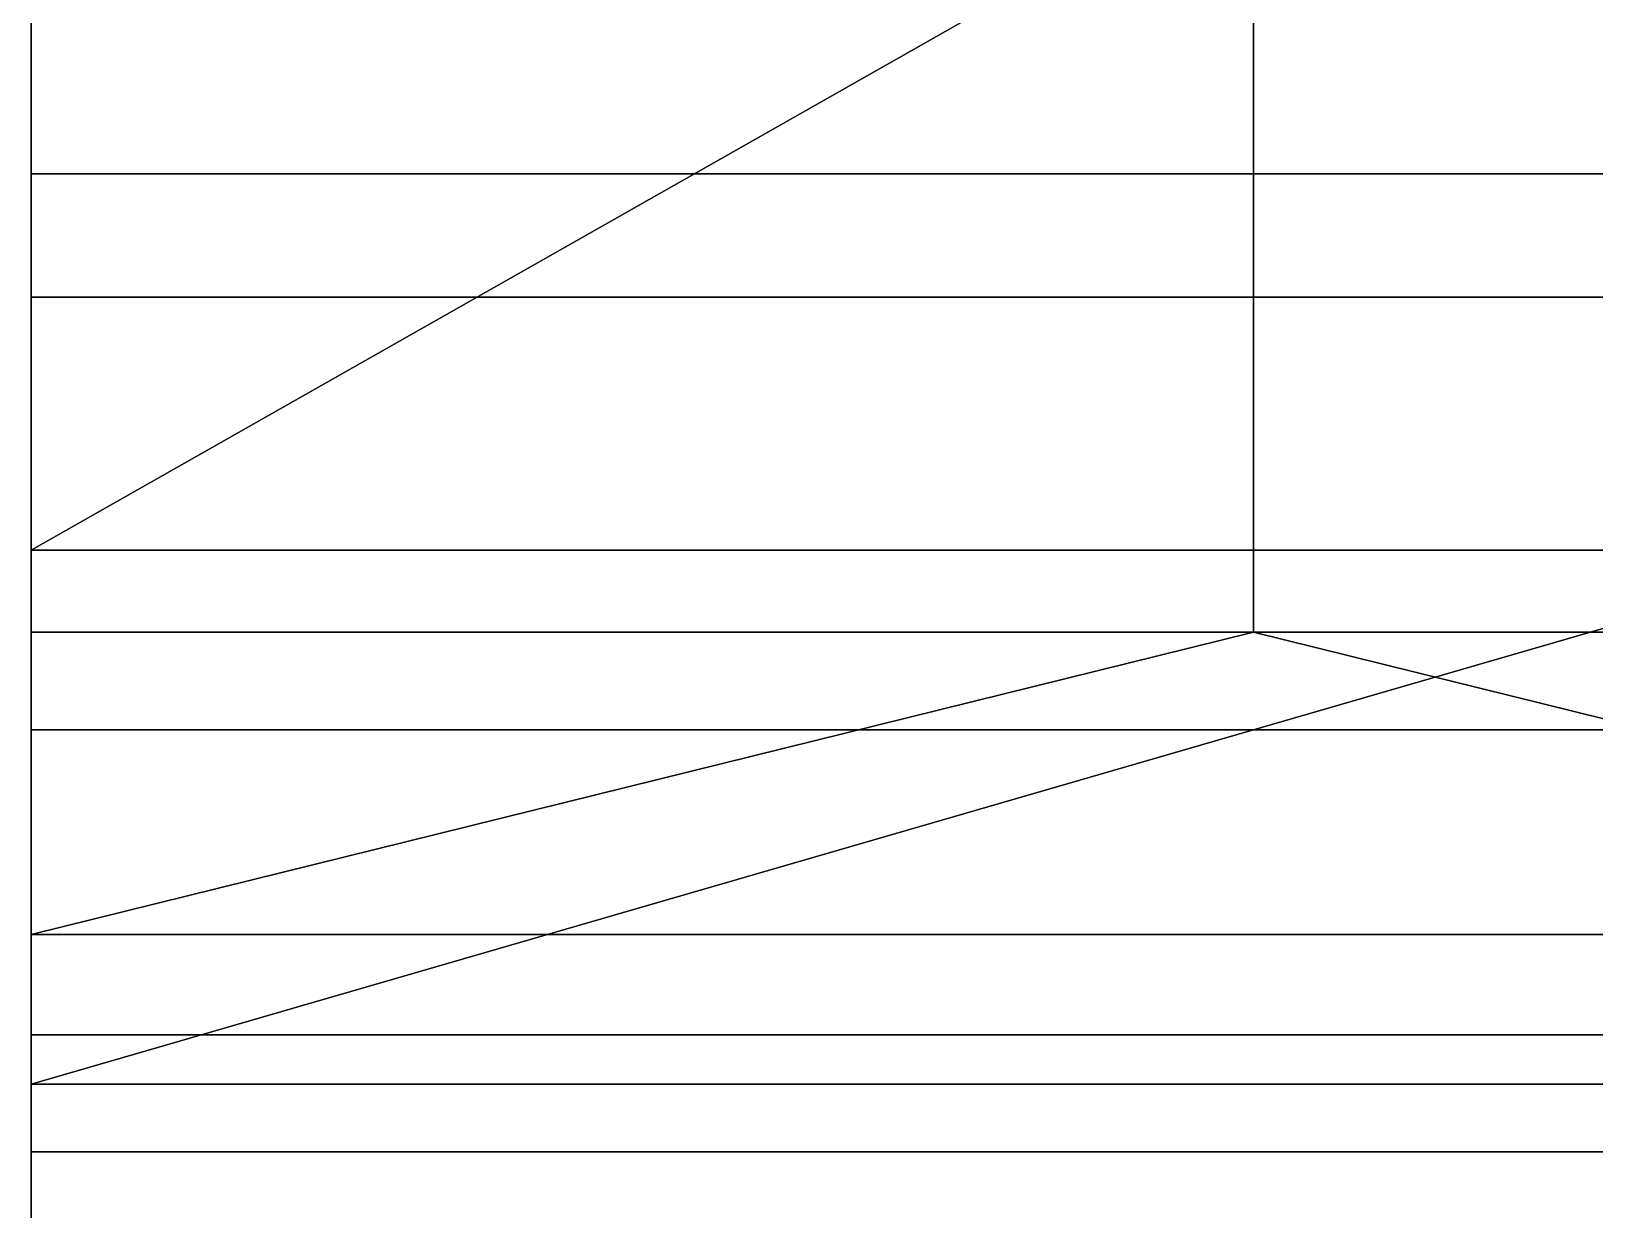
# Model space of a CAD drawing. Extents: x -11.8 to 11.8, y -23.6 to 0.1.
# Drawn here: x -10.04 to -3.68, y -11.78 to -6.99 of the extents above; entities that cross this region are included whole.
import ezdxf

# ---------------------------------------------------------------- set-up
doc = ezdxf.new("R2010")
doc.units = 0
doc.header["$MEASUREMENT"] = 0
doc.layers.add('COURO', color=7, linetype='CONTINUOUS')

msp = doc.modelspace()

# ---------------------------------------------------------------- linework, layer by layer
at = {"layer": 'COURO'}
for points in [[(-10.039, -8.4759, -15.8383), (-10.039, -5.4681, -11.3219), (-10.039, -3.4202, -12.7558)], [(-10.039, -3.4202, -12.7558), (-10.039, -6.767, -17.8176), (-10.039, -8.4759, -15.8383)], [(-10.039, -9.0976, -21.7269), (-10.039, -3.4202, -12.7558), (-0.039, -3.4202, -12.7558)], [(-0.039, -3.4202, -12.7558), (9.961, -9.0976, -21.7269), (-10.039, -9.0976, -21.7269)], [(-0.1006, -5.0349, -63.0926), (-10.039, -5.0349, -63.0926), (-10.039, -7.5665, -64.4375), (-0.1006, -7.5665, -64.4375)], [(-10.039, -11.2701, -20.4899), (-10.039, -5.4681, -11.3219), (9.961, -5.4681, -11.3219)], [(9.961, -5.4681, -11.3219), (9.961, -11.2701, -20.4899), (-10.039, -11.2701, -20.4899)], [(-10.039, -9.014, -62.2955), (-10.039, -5.6249, -60.3789), (-10.039, -6.7233, -64.0757)], [(-10.039, -6.7233, -64.0757), (-10.039, -10.9789, -65.1919), (-10.039, -9.014, -62.2955)], [(-10.039, -6.767, -17.8176), (-10.039, -9.8396, -23.0504), (-10.039, -8.4759, -15.8383)], [(-5.0698, -6.7964, -61.2635), (-10.039, -6.7964, -61.2635), (-10.039, -8.0694, -61.9423), (-5.0698, -8.0694, -61.9423)], [(-0.1006, -6.7964, -61.2635), (-5.0698, -6.7964, -61.2635), (-5.0698, -8.0694, -61.9423), (-0.1006, -8.0694, -61.9423)], [(-0.1006, -7.5665, -64.4375), (-10.039, -7.5665, -64.4375), (-10.039, -9.8284, -65.0556), (-0.1006, -9.8284, -65.0556)], [(-5.0698, -8.0694, -61.9423), (-10.039, -8.0694, -61.9423), (-10.039, -9.4321, -62.4157), (-5.0698, -9.4321, -62.4157)], [(-0.1006, -8.0694, -61.9423), (-5.0698, -8.0694, -61.9423), (-5.0698, -9.4321, -62.4157), (-0.1006, -9.4321, -62.4157)], [(-10.039, -11.2701, -20.4899), (-10.039, -8.4759, -15.8383), (-10.039, -9.8396, -23.0504)], [(-10.039, -12.891, -62.6541), (-10.039, -9.014, -62.2955), (-10.039, -10.9789, -65.1919)], [(9.961, -9.0976, -21.7269), (9.961, -13.9154, -31.1876), (-10.039, -13.9154, -31.1876)], [(-10.039, -13.9154, -31.1876), (-10.039, -9.0976, -21.7269), (9.961, -9.0976, -21.7269)], [(-5.0698, -9.4321, -62.4157), (-10.039, -9.4321, -62.4157), (-10.039, -10.6617, -62.6511)], [(-10.039, -10.6617, -62.6511), (-0.1006, -10.6617, -62.6511), (-5.0698, -9.4321, -62.4157)], [(-0.1006, -10.6617, -62.6511), (-0.1006, -9.4321, -62.4157), (-5.0698, -9.4321, -62.4157)], [(-0.1006, -9.8284, -65.0556), (-10.039, -9.8284, -65.0556), (-10.039, -11.07, -65.1978), (-0.1006, -11.07, -65.1978)], [(-10.039, -9.8396, -23.0504), (-10.039, -12.6292, -28.4393), (-10.039, -11.2701, -20.4899)], [(-0.1006, -10.6617, -62.6511), (-10.039, -10.6617, -62.6511), (-10.039, -11.5452, -62.7166), (-0.1006, -11.5452, -62.7166)], [(-10.039, -10.9789, -65.1919), (-10.039, -15.3474, -64.6696), (-10.039, -12.891, -62.6541)], [(-0.1006, -11.07, -65.1978), (-10.039, -11.07, -65.1978), (-10.039, -12.0164, -65.2176), (-0.1006, -12.0164, -65.2176)], [(-10.039, -13.8446, -25.2666), (-10.039, -11.2701, -20.4899), (-10.039, -12.6292, -28.4393)], [(-10.039, -16.1936, -30.1581), (-10.039, -11.2701, -20.4899), (9.961, -11.2701, -20.4899)], [(9.961, -11.2701, -20.4899), (9.961, -16.1936, -30.1581), (-10.039, -16.1936, -30.1581)], [(-0.1006, -11.5452, -62.7166), (-10.039, -11.5452, -62.7166), (-10.039, -12.2594, -62.7078), (-0.1006, -12.2594, -62.7078)]]:
    msp.add_3dface(points, dxfattribs=at)

doc.saveas('drawing.dxf')
